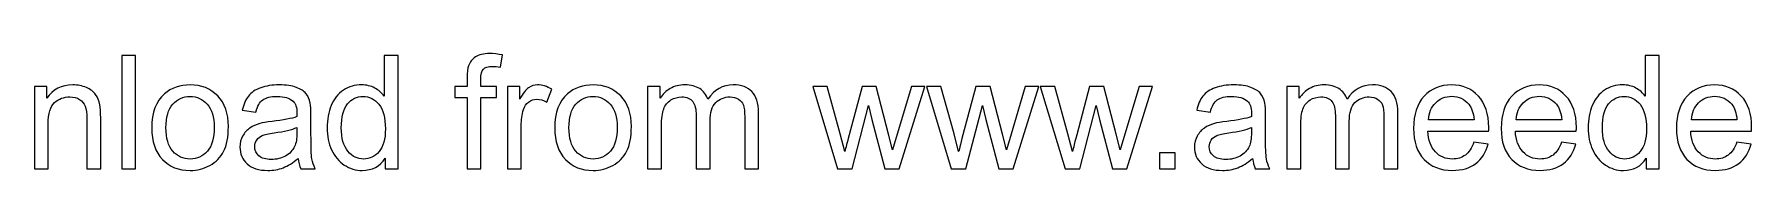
# Model space of a CAD drawing. Header units: millimetres. Extents: x -105 to 357, y -234 to 149.
# Drawn here: x 173.3 to 265.5, y -234.4 to -228.2 of the extents above; entities that cross this region are included whole.
import ezdxf

# ---------------------------------------------------------------- set-up
doc = ezdxf.new("R2010")
doc.units = ezdxf.units.MM
doc.header["$MEASUREMENT"] = 0
doc.layers.add('layer 1', color=7, linetype='Continuous')

msp = doc.modelspace()

# ---------------------------------------------------------------- linework, layer by layer
at = {"layer": 'layer 1', "color": 250}
for points, knots in [([(177.9438, -234.3367), (177.9438, -234.3367), (177.9438, -228.2745), (177.9438, -228.2745), (177.9438, -228.2745), (177.9438, -228.2745), (178.6888, -228.2745), (178.6888, -228.2745), (178.6888, -228.2745), (178.6888, -228.2745), (178.6888, -234.3367), (178.6888, -234.3367), (178.6888, -234.3367), (178.6888, -234.3367), (177.9438, -234.3367), (177.9438, -234.3367)], [0, 0, 0, 0, 0.2, 0.2, 0.2, 0.2, 0.4, 0.4, 0.4, 0.4, 0.6, 0.6, 0.6, 0.6, 1, 1, 1, 1]), ([(192.0958, -234.3367), (192.0958, -234.3367), (192.0958, -233.7793), (192.0958, -233.7793), (192.0958, -233.7793), (191.8179, -234.2125), (191.4086, -234.4298), (190.8682, -234.4298), (190.8682, -234.4298), (190.5182, -234.4298), (190.1965, -234.3339), (189.9044, -234.1406), (189.9044, -234.1406), (189.6109, -233.9486), (189.3837, -233.6791), (189.2214, -233.3348), (189.2214, -233.3348), (189.0605, -232.9891), (188.9801, -232.5926), (188.9801, -232.1438), (188.9801, -232.1438), (188.9801, -231.7064), (189.0535, -231.3099), (189.1988, -230.9528), (189.1988, -230.9528), (189.3456, -230.5972), (189.5643, -230.3235), (189.8564, -230.1344), (189.8564, -230.1344), (190.1471, -229.9439), (190.4745, -229.8493), (190.8343, -229.8493), (190.8343, -229.8493), (191.0996, -229.8493), (191.3353, -229.9058), (191.5413, -230.0173), (191.5413, -230.0173), (191.7473, -230.1288), (191.9152, -230.2755), (192.045, -230.4547), (192.045, -230.4547), (192.045, -230.4547), (192.045, -228.2745), (192.045, -228.2745), (192.045, -228.2745), (192.045, -228.2745), (192.7901, -228.2745), (192.7901, -228.2745), (192.7901, -228.2745), (192.7901, -228.2745), (192.7901, -234.3367), (192.7901, -234.3367), (192.7901, -234.3367), (192.7901, -234.3367), (192.0958, -234.3367), (192.0958, -234.3367)], [0, 0, 0, 0, 0.0666667, 0.0666667, 0.0666667, 0.0666667, 0.1333333, 0.1333333, 0.1333333, 0.1333333, 0.2, 0.2, 0.2, 0.2, 0.2666667, 0.2666667, 0.2666667, 0.2666667, 0.3333333, 0.3333333, 0.3333333, 0.3333333, 0.4, 0.4, 0.4, 0.4, 0.4666667, 0.4666667, 0.4666667, 0.4666667, 0.5333333, 0.5333333, 0.5333333, 0.5333333, 0.6, 0.6, 0.6, 0.6, 0.6666667, 0.6666667, 0.6666667, 0.6666667, 0.7333333, 0.7333333, 0.7333333, 0.7333333, 0.8, 0.8, 0.8, 0.8, 0.8666667, 0.8666667, 0.8666667, 0.8666667, 1, 1, 1, 1]), ([(196.4985, -234.3367), (196.4985, -234.3367), (196.4985, -230.5182), (196.4985, -230.5182), (196.4985, -230.5182), (196.4985, -230.5182), (195.8381, -230.5182), (195.8381, -230.5182), (195.8381, -230.5182), (195.8381, -230.5182), (195.8381, -229.9425), (195.8381, -229.9425), (195.8381, -229.9425), (195.8381, -229.9425), (196.4985, -229.9425), (196.4985, -229.9425), (196.4985, -229.9425), (196.4985, -229.9425), (196.4985, -229.4768), (196.4985, -229.4768), (196.4985, -229.4768), (196.4985, -229.1819), (196.5239, -228.9632), (196.5761, -228.8206), (196.5761, -228.8206), (196.6481, -228.6287), (196.7723, -228.4721), (196.9529, -228.3522), (196.9529, -228.3522), (197.1321, -228.2322), (197.3847, -228.1729), (197.7092, -228.1729), (197.7092, -228.1729), (197.9195, -228.1729), (198.1509, -228.1983), (198.4049, -228.2477), (198.4049, -228.2477), (198.4049, -228.2477), (198.2934, -228.8997), (198.2934, -228.8997), (198.2934, -228.8997), (198.1382, -228.8729), (197.9929, -228.8587), (197.8546, -228.8587), (197.8546, -228.8587), (197.6288, -228.8587), (197.4694, -228.9067), (197.3748, -229.0027), (197.3748, -229.0027), (197.2817, -229.0986), (197.2351, -229.2778), (197.2351, -229.5403), (197.2351, -229.5403), (197.2351, -229.5403), (197.2351, -229.9425), (197.2351, -229.9425), (197.2351, -229.9425), (197.2351, -229.9425), (198.0902, -229.9425), (198.0902, -229.9425), (198.0902, -229.9425), (198.0902, -229.9425), (198.0902, -230.5182), (198.0902, -230.5182), (198.0902, -230.5182), (198.0902, -230.5182), (197.2436, -230.5182), (197.2436, -230.5182), (197.2436, -230.5182), (197.2436, -230.5182), (197.2436, -234.3367), (197.2436, -234.3367), (197.2436, -234.3367), (197.2436, -234.3367), (196.4985, -234.3367), (196.4985, -234.3367)], [0, 0, 0, 0, 0.05, 0.05, 0.05, 0.05, 0.1, 0.1, 0.1, 0.1, 0.15, 0.15, 0.15, 0.15, 0.2, 0.2, 0.2, 0.2, 0.25, 0.25, 0.25, 0.25, 0.3, 0.3, 0.3, 0.3, 0.35, 0.35, 0.35, 0.35, 0.4, 0.4, 0.4, 0.4, 0.45, 0.45, 0.45, 0.45, 0.5, 0.5, 0.5, 0.5, 0.55, 0.55, 0.55, 0.55, 0.6, 0.6, 0.6, 0.6, 0.65, 0.65, 0.65, 0.65, 0.7, 0.7, 0.7, 0.7, 0.75, 0.75, 0.75, 0.75, 0.8, 0.8, 0.8, 0.8, 0.85, 0.85, 0.85, 0.85, 0.9, 0.9, 0.9, 0.9, 1, 1, 1, 1]), ([(259.8506, -234.3367), (259.8506, -234.3367), (259.8506, -233.7793), (259.8506, -233.7793), (259.8506, -233.7793), (259.5727, -234.2125), (259.1634, -234.4298), (258.623, -234.4298), (258.623, -234.4298), (258.273, -234.4298), (257.9513, -234.3339), (257.6592, -234.1406), (257.6592, -234.1406), (257.3657, -233.9486), (257.1385, -233.6791), (256.9762, -233.3348), (256.9762, -233.3348), (256.8153, -232.9891), (256.7349, -232.5926), (256.7349, -232.1438), (256.7349, -232.1438), (256.7349, -231.7064), (256.8083, -231.3099), (256.9536, -230.9528), (256.9536, -230.9528), (257.1004, -230.5972), (257.3191, -230.3235), (257.6112, -230.1344), (257.6112, -230.1344), (257.9019, -229.9439), (258.2293, -229.8493), (258.5891, -229.8493), (258.5891, -229.8493), (258.8544, -229.8493), (259.0901, -229.9058), (259.2961, -230.0173), (259.2961, -230.0173), (259.5021, -230.1288), (259.67, -230.2755), (259.7998, -230.4547), (259.7998, -230.4547), (259.7998, -230.4547), (259.7998, -228.2745), (259.7998, -228.2745), (259.7998, -228.2745), (259.7998, -228.2745), (260.5449, -228.2745), (260.5449, -228.2745), (260.5449, -228.2745), (260.5449, -228.2745), (260.5449, -234.3367), (260.5449, -234.3367), (260.5449, -234.3367), (260.5449, -234.3367), (259.8506, -234.3367), (259.8506, -234.3367)], [0, 0, 0, 0, 0.0666667, 0.0666667, 0.0666667, 0.0666667, 0.1333333, 0.1333333, 0.1333333, 0.1333333, 0.2, 0.2, 0.2, 0.2, 0.2666667, 0.2666667, 0.2666667, 0.2666667, 0.3333333, 0.3333333, 0.3333333, 0.3333333, 0.4, 0.4, 0.4, 0.4, 0.4666667, 0.4666667, 0.4666667, 0.4666667, 0.5333333, 0.5333333, 0.5333333, 0.5333333, 0.6, 0.6, 0.6, 0.6, 0.6666667, 0.6666667, 0.6666667, 0.6666667, 0.7333333, 0.7333333, 0.7333333, 0.7333333, 0.8, 0.8, 0.8, 0.8, 0.8666667, 0.8666667, 0.8666667, 0.8666667, 1, 1, 1, 1]), ([(173.2518, -234.3367), (173.2518, -234.3367), (173.2518, -229.9425), (173.2518, -229.9425), (173.2518, -229.9425), (173.2518, -229.9425), (173.9207, -229.9425), (173.9207, -229.9425), (173.9207, -229.9425), (173.9207, -229.9425), (173.9207, -230.5662), (173.9207, -230.5662), (173.9207, -230.5662), (174.2424, -230.0878), (174.7081, -229.8493), (175.3163, -229.8493), (175.3163, -229.8493), (175.5816, -229.8493), (175.8243, -229.8973), (176.0458, -229.9919), (176.0458, -229.9919), (176.2674, -230.0864), (176.4339, -230.212), (176.5439, -230.3658), (176.5439, -230.3658), (176.654, -230.5196), (176.7316, -230.7031), (176.7754, -230.9147), (176.7754, -230.9147), (176.8022, -231.053), (176.8163, -231.2943), (176.8163, -231.6386), (176.8163, -231.6386), (176.8163, -231.6386), (176.8163, -234.3367), (176.8163, -234.3367), (176.8163, -234.3367), (176.8163, -234.3367), (176.0712, -234.3367), (176.0712, -234.3367), (176.0712, -234.3367), (176.0712, -234.3367), (176.0712, -231.6669), (176.0712, -231.6669), (176.0712, -231.6669), (176.0712, -231.3635), (176.043, -231.1363), (175.9851, -230.9867), (175.9851, -230.9867), (175.9273, -230.8371), (175.8243, -230.7172), (175.6775, -230.6269), (175.6775, -230.6269), (175.5308, -230.538), (175.3572, -230.4928), (175.1596, -230.4928), (175.1596, -230.4928), (174.8435, -230.4928), (174.5712, -230.593), (174.3412, -230.7948), (174.3412, -230.7948), (174.1112, -230.9952), (173.9969, -231.3776), (173.9969, -231.9392), (173.9969, -231.9392), (173.9969, -231.9392), (173.9969, -234.3367), (173.9969, -234.3367), (173.9969, -234.3367), (173.9969, -234.3367), (173.2518, -234.3367), (173.2518, -234.3367)], [0, 0, 0, 0, 0.0526316, 0.0526316, 0.0526316, 0.0526316, 0.1052632, 0.1052632, 0.1052632, 0.1052632, 0.1578947, 0.1578947, 0.1578947, 0.1578947, 0.2105263, 0.2105263, 0.2105263, 0.2105263, 0.2631579, 0.2631579, 0.2631579, 0.2631579, 0.3157895, 0.3157895, 0.3157895, 0.3157895, 0.3684211, 0.3684211, 0.3684211, 0.3684211, 0.4210526, 0.4210526, 0.4210526, 0.4210526, 0.4736842, 0.4736842, 0.4736842, 0.4736842, 0.5263158, 0.5263158, 0.5263158, 0.5263158, 0.5789474, 0.5789474, 0.5789474, 0.5789474, 0.6315789, 0.6315789, 0.6315789, 0.6315789, 0.6842105, 0.6842105, 0.6842105, 0.6842105, 0.7368421, 0.7368421, 0.7368421, 0.7368421, 0.7894737, 0.7894737, 0.7894737, 0.7894737, 0.8421053, 0.8421053, 0.8421053, 0.8421053, 0.8947368, 0.8947368, 0.8947368, 0.8947368, 1, 1, 1, 1]), ([(179.5623, -232.1396), (179.5623, -231.3282), (179.7881, -230.7271), (180.241, -230.3362), (180.241, -230.3362), (180.6178, -230.0116), (181.0793, -229.8493), (181.6225, -229.8493), (181.6225, -229.8493), (182.2251, -229.8493), (182.719, -230.0469), (183.1028, -230.442), (183.1028, -230.442), (183.4852, -230.8357), (183.6771, -231.3818), (183.6771, -232.0775), (183.6771, -232.0775), (183.6771, -232.6419), (183.5925, -233.085), (183.4231, -233.4082), (183.4231, -233.4082), (183.2538, -233.7313), (183.0068, -233.9825), (182.6823, -234.1617), (182.6823, -234.1617), (182.3591, -234.3409), (182.0049, -234.4298), (181.6225, -234.4298), (181.6225, -234.4298), (181.0073, -234.4298), (180.5106, -234.2337), (180.131, -233.84), (180.131, -233.84), (179.7514, -233.4463), (179.5623, -232.879), (179.5623, -232.1396)], [0, 0, 0, 0, 0.1, 0.1, 0.1, 0.1, 0.2, 0.2, 0.2, 0.2, 0.3, 0.3, 0.3, 0.3, 0.4, 0.4, 0.4, 0.4, 0.5, 0.5, 0.5, 0.5, 0.6, 0.6, 0.6, 0.6, 0.7, 0.7, 0.7, 0.7, 0.8, 0.8, 0.8, 0.8, 1, 1, 1, 1]), ([(180.3243, -232.141), (180.3243, -232.7026), (180.4471, -233.1231), (180.6926, -233.4011), (180.6926, -233.4011), (180.9396, -233.6805), (181.2486, -233.8202), (181.6225, -233.8202), (181.6225, -233.8202), (181.9922, -233.8202), (182.2999, -233.6805), (182.5468, -233.3997), (182.5468, -233.3997), (182.7923, -233.1189), (182.9151, -232.6913), (182.9151, -232.117), (182.9151, -232.117), (182.9151, -231.5751), (182.7909, -231.1645), (182.544, -230.8865), (182.544, -230.8865), (182.297, -230.6071), (181.9894, -230.4674), (181.6225, -230.4674), (181.6225, -230.4674), (181.2486, -230.4674), (180.9396, -230.6057), (180.6926, -230.8837), (180.6926, -230.8837), (180.4471, -231.1617), (180.3243, -231.5808), (180.3243, -232.141)], [0, 0, 0, 0, 0.1111111, 0.1111111, 0.1111111, 0.1111111, 0.2222222, 0.2222222, 0.2222222, 0.2222222, 0.3333333, 0.3333333, 0.3333333, 0.3333333, 0.4444444, 0.4444444, 0.4444444, 0.4444444, 0.5555556, 0.5555556, 0.5555556, 0.5555556, 0.6666667, 0.6666667, 0.6666667, 0.6666667, 0.7777778, 0.7777778, 0.7777778, 0.7777778, 1, 1, 1, 1]), ([(187.4208, -233.7864), (187.1442, -234.022), (186.8775, -234.1871), (186.6221, -234.2845), (186.6221, -234.2845), (186.3667, -234.3819), (186.093, -234.4298), (185.7994, -234.4298), (185.7994, -234.4298), (185.3168, -234.4298), (184.9457, -234.3127), (184.6861, -234.0771), (184.6861, -234.0771), (184.4264, -233.8428), (184.2966, -233.5422), (184.2966, -233.1768), (184.2966, -233.1768), (184.2966, -232.9623), (184.346, -232.7661), (184.4434, -232.5883), (184.4434, -232.5883), (184.5421, -232.4105), (184.6705, -232.2694), (184.8286, -232.1622), (184.8286, -232.1622), (184.988, -232.0549), (185.1658, -231.9731), (185.3648, -231.918), (185.3648, -231.918), (185.5116, -231.8799), (185.7331, -231.8433), (186.028, -231.8066), (186.028, -231.8066), (186.6292, -231.736), (187.0737, -231.6499), (187.3573, -231.5512), (187.3573, -231.5512), (187.3601, -231.4496), (187.3615, -231.3846), (187.3615, -231.3578), (187.3615, -231.3578), (187.3615, -231.0559), (187.291, -230.8428), (187.1499, -230.7186), (187.1499, -230.7186), (186.9594, -230.5507), (186.6757, -230.4674), (186.3004, -230.4674), (186.3004, -230.4674), (185.949, -230.4674), (185.6894, -230.5295), (185.5229, -230.6523), (185.5229, -230.6523), (185.3549, -230.775), (185.2322, -230.9924), (185.1517, -231.3056), (185.1517, -231.3056), (185.1517, -231.3056), (184.4236, -231.204), (184.4236, -231.204), (184.4236, -231.204), (184.4899, -230.8922), (184.5986, -230.6396), (184.751, -230.4477), (184.751, -230.4477), (184.9034, -230.2558), (185.1235, -230.109), (185.4114, -230.0046), (185.4114, -230.0046), (185.6978, -229.9016), (186.0323, -229.8493), (186.4105, -229.8493), (186.4105, -229.8493), (186.7858, -229.8493), (187.092, -229.8931), (187.3277, -229.982), (187.3277, -229.982), (187.5619, -230.0709), (187.7355, -230.181), (187.8456, -230.315), (187.8456, -230.315), (187.9556, -230.4491), (188.0332, -230.6184), (188.0784, -230.823), (188.0784, -230.823), (188.1024, -230.95), (188.1151, -231.1786), (188.1151, -231.5074), (188.1151, -231.5074), (188.1151, -231.5074), (188.1151, -232.4952), (188.1151, -232.4952), (188.1151, -232.4952), (188.1151, -233.1852), (188.1306, -233.6213), (188.1616, -233.8061), (188.1616, -233.8061), (188.1913, -233.991), (188.2534, -234.1674), (188.3437, -234.3367), (188.3437, -234.3367), (188.3437, -234.3367), (187.5647, -234.3367), (187.5647, -234.3367), (187.5647, -234.3367), (187.49, -234.1801), (187.442, -233.9966), (187.4208, -233.7864)], [0, 0, 0, 0, 0.0357143, 0.0357143, 0.0357143, 0.0357143, 0.0714286, 0.0714286, 0.0714286, 0.0714286, 0.1071429, 0.1071429, 0.1071429, 0.1071429, 0.1428571, 0.1428571, 0.1428571, 0.1428571, 0.1785714, 0.1785714, 0.1785714, 0.1785714, 0.2142857, 0.2142857, 0.2142857, 0.2142857, 0.25, 0.25, 0.25, 0.25, 0.2857143, 0.2857143, 0.2857143, 0.2857143, 0.3214286, 0.3214286, 0.3214286, 0.3214286, 0.3571429, 0.3571429, 0.3571429, 0.3571429, 0.3928571, 0.3928571, 0.3928571, 0.3928571, 0.4285714, 0.4285714, 0.4285714, 0.4285714, 0.4642857, 0.4642857, 0.4642857, 0.4642857, 0.5, 0.5, 0.5, 0.5, 0.5357143, 0.5357143, 0.5357143, 0.5357143, 0.5714286, 0.5714286, 0.5714286, 0.5714286, 0.6071429, 0.6071429, 0.6071429, 0.6071429, 0.6428571, 0.6428571, 0.6428571, 0.6428571, 0.6785714, 0.6785714, 0.6785714, 0.6785714, 0.7142857, 0.7142857, 0.7142857, 0.7142857, 0.75, 0.75, 0.75, 0.75, 0.7857143, 0.7857143, 0.7857143, 0.7857143, 0.8214286, 0.8214286, 0.8214286, 0.8214286, 0.8571429, 0.8571429, 0.8571429, 0.8571429, 0.8928571, 0.8928571, 0.8928571, 0.8928571, 0.9285714, 0.9285714, 0.9285714, 0.9285714, 1, 1, 1, 1]), ([(189.7421, -232.1452), (189.7421, -232.7069), (189.8606, -233.126), (190.0991, -233.404), (190.0991, -233.404), (190.3362, -233.6819), (190.617, -233.8202), (190.9401, -233.8202), (190.9401, -233.8202), (191.2661, -233.8202), (191.5427, -233.6876), (191.7713, -233.4223), (191.7713, -233.4223), (191.9985, -233.157), (192.1128, -232.752), (192.1128, -232.2073), (192.1128, -232.2073), (192.1128, -231.609), (191.9971, -231.1687), (191.7642, -230.8879), (191.7642, -230.8879), (191.5328, -230.6071), (191.2464, -230.4674), (190.9063, -230.4674), (190.9063, -230.4674), (190.5747, -230.4674), (190.2981, -230.6015), (190.0751, -230.871), (190.0751, -230.871), (189.8536, -231.1405), (189.7421, -231.5653), (189.7421, -232.1452)], [0, 0, 0, 0, 0.1111111, 0.1111111, 0.1111111, 0.1111111, 0.2222222, 0.2222222, 0.2222222, 0.2222222, 0.3333333, 0.3333333, 0.3333333, 0.3333333, 0.4444444, 0.4444444, 0.4444444, 0.4444444, 0.5555556, 0.5555556, 0.5555556, 0.5555556, 0.6666667, 0.6666667, 0.6666667, 0.6666667, 0.7777778, 0.7777778, 0.7777778, 0.7777778, 1, 1, 1, 1]), ([(198.6645, -234.3367), (198.6645, -234.3367), (198.6645, -229.9425), (198.6645, -229.9425), (198.6645, -229.9425), (198.6645, -229.9425), (199.3334, -229.9425), (199.3334, -229.9425), (199.3334, -229.9425), (199.3334, -229.9425), (199.3334, -230.6156), (199.3334, -230.6156), (199.3334, -230.6156), (199.5041, -230.3037), (199.6622, -230.0977), (199.8075, -229.9989), (199.8075, -229.9989), (199.9529, -229.8987), (200.1123, -229.8493), (200.2859, -229.8493), (200.2859, -229.8493), (200.5371, -229.8493), (200.7925, -229.9284), (201.0521, -230.085), (201.0521, -230.085), (201.0521, -230.085), (200.7869, -230.7722), (200.7869, -230.7722), (200.7869, -230.7722), (200.6062, -230.6706), (200.4256, -230.6198), (200.245, -230.6198), (200.245, -230.6198), (200.0827, -230.6198), (199.9374, -230.6692), (199.809, -230.7666), (199.809, -230.7666), (199.6805, -230.8639), (199.5888, -230.9994), (199.5338, -231.173), (199.5338, -231.173), (199.4505, -231.4369), (199.4096, -231.7261), (199.4096, -232.0408), (199.4096, -232.0408), (199.4096, -232.0408), (199.4096, -234.3367), (199.4096, -234.3367), (199.4096, -234.3367), (199.4096, -234.3367), (198.6645, -234.3367), (198.6645, -234.3367)], [0, 0, 0, 0, 0.0714286, 0.0714286, 0.0714286, 0.0714286, 0.1428571, 0.1428571, 0.1428571, 0.1428571, 0.2142857, 0.2142857, 0.2142857, 0.2142857, 0.2857143, 0.2857143, 0.2857143, 0.2857143, 0.3571429, 0.3571429, 0.3571429, 0.3571429, 0.4285714, 0.4285714, 0.4285714, 0.4285714, 0.5, 0.5, 0.5, 0.5, 0.5714286, 0.5714286, 0.5714286, 0.5714286, 0.6428571, 0.6428571, 0.6428571, 0.6428571, 0.7142857, 0.7142857, 0.7142857, 0.7142857, 0.7857143, 0.7857143, 0.7857143, 0.7857143, 0.8571429, 0.8571429, 0.8571429, 0.8571429, 1, 1, 1, 1]), ([(201.213, -232.1396), (201.213, -231.3282), (201.4388, -230.7271), (201.8917, -230.3362), (201.8917, -230.3362), (202.2685, -230.0116), (202.73, -229.8493), (203.2732, -229.8493), (203.2732, -229.8493), (203.8758, -229.8493), (204.3697, -230.0469), (204.7535, -230.442), (204.7535, -230.442), (205.1359, -230.8357), (205.3278, -231.3818), (205.3278, -232.0775), (205.3278, -232.0775), (205.3278, -232.6419), (205.2432, -233.085), (205.0738, -233.4082), (205.0738, -233.4082), (204.9045, -233.7313), (204.6575, -233.9825), (204.333, -234.1617), (204.333, -234.1617), (204.0098, -234.3409), (203.6556, -234.4298), (203.2732, -234.4298), (203.2732, -234.4298), (202.658, -234.4298), (202.1613, -234.2337), (201.7817, -233.84), (201.7817, -233.84), (201.4021, -233.4463), (201.213, -232.879), (201.213, -232.1396)], [0, 0, 0, 0, 0.1, 0.1, 0.1, 0.1, 0.2, 0.2, 0.2, 0.2, 0.3, 0.3, 0.3, 0.3, 0.4, 0.4, 0.4, 0.4, 0.5, 0.5, 0.5, 0.5, 0.6, 0.6, 0.6, 0.6, 0.7, 0.7, 0.7, 0.7, 0.8, 0.8, 0.8, 0.8, 1, 1, 1, 1]), ([(201.975, -232.141), (201.975, -232.7026), (202.0978, -233.1231), (202.3433, -233.4011), (202.3433, -233.4011), (202.5903, -233.6805), (202.8993, -233.8202), (203.2732, -233.8202), (203.2732, -233.8202), (203.6429, -233.8202), (203.9506, -233.6805), (204.1975, -233.3997), (204.1975, -233.3997), (204.443, -233.1189), (204.5658, -232.6913), (204.5658, -232.117), (204.5658, -232.117), (204.5658, -231.5751), (204.4416, -231.1645), (204.1947, -230.8865), (204.1947, -230.8865), (203.9477, -230.6071), (203.6401, -230.4674), (203.2732, -230.4674), (203.2732, -230.4674), (202.8993, -230.4674), (202.5903, -230.6057), (202.3433, -230.8837), (202.3433, -230.8837), (202.0978, -231.1617), (201.975, -231.5808), (201.975, -232.141)], [0, 0, 0, 0, 0.1111111, 0.1111111, 0.1111111, 0.1111111, 0.2222222, 0.2222222, 0.2222222, 0.2222222, 0.3333333, 0.3333333, 0.3333333, 0.3333333, 0.4444444, 0.4444444, 0.4444444, 0.4444444, 0.5555556, 0.5555556, 0.5555556, 0.5555556, 0.6666667, 0.6666667, 0.6666667, 0.6666667, 0.7777778, 0.7777778, 0.7777778, 0.7777778, 1, 1, 1, 1]), ([(206.2013, -234.3367), (206.2013, -234.3367), (206.2013, -229.9425), (206.2013, -229.9425), (206.2013, -229.9425), (206.2013, -229.9425), (206.8702, -229.9425), (206.8702, -229.9425), (206.8702, -229.9425), (206.8702, -229.9425), (206.8702, -230.5634), (206.8702, -230.5634), (206.8702, -230.5634), (207.007, -230.3489), (207.1905, -230.1753), (207.4191, -230.0455), (207.4191, -230.0455), (207.6477, -229.9143), (207.9073, -229.8493), (208.1994, -229.8493), (208.1994, -229.8493), (208.524, -229.8493), (208.7907, -229.9171), (208.9981, -230.0511), (208.9981, -230.0511), (209.2056, -230.1866), (209.3523, -230.3743), (209.437, -230.617), (209.437, -230.617), (209.7869, -230.1048), (210.2399, -229.8493), (210.7987, -229.8493), (210.7987, -229.8493), (211.2362, -229.8493), (211.5734, -229.9693), (211.8077, -230.2106), (211.8077, -230.2106), (212.0433, -230.4519), (212.1619, -230.823), (212.1619, -231.324), (212.1619, -231.324), (212.1619, -231.324), (212.1619, -234.3367), (212.1619, -234.3367), (212.1619, -234.3367), (212.1619, -234.3367), (211.4168, -234.3367), (211.4168, -234.3367), (211.4168, -234.3367), (211.4168, -234.3367), (211.4168, -231.5709), (211.4168, -231.5709), (211.4168, -231.5709), (211.4168, -231.2746), (211.3914, -231.0601), (211.3434, -230.9289), (211.3434, -230.9289), (211.2954, -230.7976), (211.2079, -230.6932), (211.0795, -230.6128), (211.0795, -230.6128), (210.9525, -230.5323), (210.803, -230.4928), (210.6322, -230.4928), (210.6322, -230.4928), (210.3218, -230.4928), (210.0649, -230.5958), (209.8603, -230.8004), (209.8603, -230.8004), (209.6557, -231.0065), (209.5541, -231.3353), (209.5541, -231.7868), (209.5541, -231.7868), (209.5541, -231.7868), (209.5541, -234.3367), (209.5541, -234.3367), (209.5541, -234.3367), (209.5541, -234.3367), (208.809, -234.3367), (208.809, -234.3367), (208.809, -234.3367), (208.809, -234.3367), (208.809, -231.4848), (208.809, -231.4848), (208.809, -231.4848), (208.809, -231.1546), (208.7484, -230.9063), (208.627, -230.7412), (208.627, -230.7412), (208.5057, -230.5761), (208.3067, -230.4928), (208.0315, -230.4928), (208.0315, -230.4928), (207.8227, -230.4928), (207.6294, -230.5479), (207.4516, -230.6579), (207.4516, -230.6579), (207.2738, -230.768), (207.1453, -230.9289), (207.0649, -231.1419), (207.0649, -231.1419), (206.9859, -231.3536), (206.9464, -231.6598), (206.9464, -232.0592), (206.9464, -232.0592), (206.9464, -232.0592), (206.9464, -234.3367), (206.9464, -234.3367), (206.9464, -234.3367), (206.9464, -234.3367), (206.2013, -234.3367), (206.2013, -234.3367)], [0, 0, 0, 0, 0.0344828, 0.0344828, 0.0344828, 0.0344828, 0.0689655, 0.0689655, 0.0689655, 0.0689655, 0.1034483, 0.1034483, 0.1034483, 0.1034483, 0.137931, 0.137931, 0.137931, 0.137931, 0.1724138, 0.1724138, 0.1724138, 0.1724138, 0.2068966, 0.2068966, 0.2068966, 0.2068966, 0.2413793, 0.2413793, 0.2413793, 0.2413793, 0.2758621, 0.2758621, 0.2758621, 0.2758621, 0.3103448, 0.3103448, 0.3103448, 0.3103448, 0.3448276, 0.3448276, 0.3448276, 0.3448276, 0.3793103, 0.3793103, 0.3793103, 0.3793103, 0.4137931, 0.4137931, 0.4137931, 0.4137931, 0.4482759, 0.4482759, 0.4482759, 0.4482759, 0.4827586, 0.4827586, 0.4827586, 0.4827586, 0.5172414, 0.5172414, 0.5172414, 0.5172414, 0.5517241, 0.5517241, 0.5517241, 0.5517241, 0.5862069, 0.5862069, 0.5862069, 0.5862069, 0.6206897, 0.6206897, 0.6206897, 0.6206897, 0.6551724, 0.6551724, 0.6551724, 0.6551724, 0.6896552, 0.6896552, 0.6896552, 0.6896552, 0.7241379, 0.7241379, 0.7241379, 0.7241379, 0.7586207, 0.7586207, 0.7586207, 0.7586207, 0.7931034, 0.7931034, 0.7931034, 0.7931034, 0.8275862, 0.8275862, 0.8275862, 0.8275862, 0.862069, 0.862069, 0.862069, 0.862069, 0.8965517, 0.8965517, 0.8965517, 0.8965517, 0.9310345, 0.9310345, 0.9310345, 0.9310345, 1, 1, 1, 1]), ([(216.3966, -234.3367), (216.3966, -234.3367), (215.0688, -229.9425), (215.0688, -229.9425), (215.0688, -229.9425), (215.0688, -229.9425), (215.8477, -229.9425), (215.8477, -229.9425), (215.8477, -229.9425), (215.8477, -229.9425), (216.549, -232.4783), (216.549, -232.4783), (216.549, -232.4783), (216.549, -232.4783), (216.7974, -233.4223), (216.7974, -233.4223), (216.7974, -233.4223), (216.8073, -233.3757), (216.8835, -233.0738), (217.0246, -232.5164), (217.0246, -232.5164), (217.0246, -232.5164), (217.7203, -229.9425), (217.7203, -229.9425), (217.7203, -229.9425), (217.7203, -229.9425), (218.4837, -229.9425), (218.4837, -229.9425), (218.4837, -229.9425), (218.4837, -229.9425), (219.1455, -232.4938), (219.1455, -232.4938), (219.1455, -232.4938), (219.1455, -232.4938), (219.3614, -233.3306), (219.3614, -233.3306), (219.3614, -233.3306), (219.3614, -233.3306), (219.614, -232.4825), (219.614, -232.4825), (219.614, -232.4825), (219.614, -232.4825), (220.3732, -229.9425), (220.3732, -229.9425), (220.3732, -229.9425), (220.3732, -229.9425), (221.0971, -229.9425), (221.0971, -229.9425), (221.0971, -229.9425), (221.0971, -229.9425), (219.7184, -234.3367), (219.7184, -234.3367), (219.7184, -234.3367), (219.7184, -234.3367), (218.9479, -234.3367), (218.9479, -234.3367), (218.9479, -234.3367), (218.9479, -234.3367), (218.2508, -231.7078), (218.2508, -231.7078), (218.2508, -231.7078), (218.2508, -231.7078), (218.0744, -230.9557), (218.0744, -230.9557), (218.0744, -230.9557), (218.0744, -230.9557), (217.1854, -234.3367), (217.1854, -234.3367), (217.1854, -234.3367), (217.1854, -234.3367), (216.3966, -234.3367), (216.3966, -234.3367)], [0, 0, 0, 0, 0.0526316, 0.0526316, 0.0526316, 0.0526316, 0.1052632, 0.1052632, 0.1052632, 0.1052632, 0.1578947, 0.1578947, 0.1578947, 0.1578947, 0.2105263, 0.2105263, 0.2105263, 0.2105263, 0.2631579, 0.2631579, 0.2631579, 0.2631579, 0.3157895, 0.3157895, 0.3157895, 0.3157895, 0.3684211, 0.3684211, 0.3684211, 0.3684211, 0.4210526, 0.4210526, 0.4210526, 0.4210526, 0.4736842, 0.4736842, 0.4736842, 0.4736842, 0.5263158, 0.5263158, 0.5263158, 0.5263158, 0.5789474, 0.5789474, 0.5789474, 0.5789474, 0.6315789, 0.6315789, 0.6315789, 0.6315789, 0.6842105, 0.6842105, 0.6842105, 0.6842105, 0.7368421, 0.7368421, 0.7368421, 0.7368421, 0.7894737, 0.7894737, 0.7894737, 0.7894737, 0.8421053, 0.8421053, 0.8421053, 0.8421053, 0.8947368, 0.8947368, 0.8947368, 0.8947368, 1, 1, 1, 1]), ([(222.511, -234.3367), (222.511, -234.3367), (221.1832, -229.9425), (221.1832, -229.9425), (221.1832, -229.9425), (221.1832, -229.9425), (221.9621, -229.9425), (221.9621, -229.9425), (221.9621, -229.9425), (221.9621, -229.9425), (222.6634, -232.4783), (222.6634, -232.4783), (222.6634, -232.4783), (222.6634, -232.4783), (222.9118, -233.4223), (222.9118, -233.4223), (222.9118, -233.4223), (222.9217, -233.3757), (222.9979, -233.0738), (223.139, -232.5164), (223.139, -232.5164), (223.139, -232.5164), (223.8347, -229.9425), (223.8347, -229.9425), (223.8347, -229.9425), (223.8347, -229.9425), (224.5981, -229.9425), (224.5981, -229.9425), (224.5981, -229.9425), (224.5981, -229.9425), (225.2599, -232.4938), (225.2599, -232.4938), (225.2599, -232.4938), (225.2599, -232.4938), (225.4758, -233.3306), (225.4758, -233.3306), (225.4758, -233.3306), (225.4758, -233.3306), (225.7284, -232.4825), (225.7284, -232.4825), (225.7284, -232.4825), (225.7284, -232.4825), (226.4876, -229.9425), (226.4876, -229.9425), (226.4876, -229.9425), (226.4876, -229.9425), (227.2115, -229.9425), (227.2115, -229.9425), (227.2115, -229.9425), (227.2115, -229.9425), (225.8328, -234.3367), (225.8328, -234.3367), (225.8328, -234.3367), (225.8328, -234.3367), (225.0623, -234.3367), (225.0623, -234.3367), (225.0623, -234.3367), (225.0623, -234.3367), (224.3652, -231.7078), (224.3652, -231.7078), (224.3652, -231.7078), (224.3652, -231.7078), (224.1888, -230.9557), (224.1888, -230.9557), (224.1888, -230.9557), (224.1888, -230.9557), (223.2998, -234.3367), (223.2998, -234.3367), (223.2998, -234.3367), (223.2998, -234.3367), (222.511, -234.3367), (222.511, -234.3367)], [0, 0, 0, 0, 0.0526316, 0.0526316, 0.0526316, 0.0526316, 0.1052632, 0.1052632, 0.1052632, 0.1052632, 0.1578947, 0.1578947, 0.1578947, 0.1578947, 0.2105263, 0.2105263, 0.2105263, 0.2105263, 0.2631579, 0.2631579, 0.2631579, 0.2631579, 0.3157895, 0.3157895, 0.3157895, 0.3157895, 0.3684211, 0.3684211, 0.3684211, 0.3684211, 0.4210526, 0.4210526, 0.4210526, 0.4210526, 0.4736842, 0.4736842, 0.4736842, 0.4736842, 0.5263158, 0.5263158, 0.5263158, 0.5263158, 0.5789474, 0.5789474, 0.5789474, 0.5789474, 0.6315789, 0.6315789, 0.6315789, 0.6315789, 0.6842105, 0.6842105, 0.6842105, 0.6842105, 0.7368421, 0.7368421, 0.7368421, 0.7368421, 0.7894737, 0.7894737, 0.7894737, 0.7894737, 0.8421053, 0.8421053, 0.8421053, 0.8421053, 0.8947368, 0.8947368, 0.8947368, 0.8947368, 1, 1, 1, 1]), ([(228.6254, -234.3367), (228.6254, -234.3367), (227.2976, -229.9425), (227.2976, -229.9425), (227.2976, -229.9425), (227.2976, -229.9425), (228.0765, -229.9425), (228.0765, -229.9425), (228.0765, -229.9425), (228.0765, -229.9425), (228.7778, -232.4783), (228.7778, -232.4783), (228.7778, -232.4783), (228.7778, -232.4783), (229.0262, -233.4223), (229.0262, -233.4223), (229.0262, -233.4223), (229.0361, -233.3757), (229.1123, -233.0738), (229.2534, -232.5164), (229.2534, -232.5164), (229.2534, -232.5164), (229.9491, -229.9425), (229.9491, -229.9425), (229.9491, -229.9425), (229.9491, -229.9425), (230.7125, -229.9425), (230.7125, -229.9425), (230.7125, -229.9425), (230.7125, -229.9425), (231.3743, -232.4938), (231.3743, -232.4938), (231.3743, -232.4938), (231.3743, -232.4938), (231.5902, -233.3306), (231.5902, -233.3306), (231.5902, -233.3306), (231.5902, -233.3306), (231.8428, -232.4825), (231.8428, -232.4825), (231.8428, -232.4825), (231.8428, -232.4825), (232.602, -229.9425), (232.602, -229.9425), (232.602, -229.9425), (232.602, -229.9425), (233.3259, -229.9425), (233.3259, -229.9425), (233.3259, -229.9425), (233.3259, -229.9425), (231.9472, -234.3367), (231.9472, -234.3367), (231.9472, -234.3367), (231.9472, -234.3367), (231.1767, -234.3367), (231.1767, -234.3367), (231.1767, -234.3367), (231.1767, -234.3367), (230.4796, -231.7078), (230.4796, -231.7078), (230.4796, -231.7078), (230.4796, -231.7078), (230.3032, -230.9557), (230.3032, -230.9557), (230.3032, -230.9557), (230.3032, -230.9557), (229.4142, -234.3367), (229.4142, -234.3367), (229.4142, -234.3367), (229.4142, -234.3367), (228.6254, -234.3367), (228.6254, -234.3367)], [0, 0, 0, 0, 0.0526316, 0.0526316, 0.0526316, 0.0526316, 0.1052632, 0.1052632, 0.1052632, 0.1052632, 0.1578947, 0.1578947, 0.1578947, 0.1578947, 0.2105263, 0.2105263, 0.2105263, 0.2105263, 0.2631579, 0.2631579, 0.2631579, 0.2631579, 0.3157895, 0.3157895, 0.3157895, 0.3157895, 0.3684211, 0.3684211, 0.3684211, 0.3684211, 0.4210526, 0.4210526, 0.4210526, 0.4210526, 0.4736842, 0.4736842, 0.4736842, 0.4736842, 0.5263158, 0.5263158, 0.5263158, 0.5263158, 0.5789474, 0.5789474, 0.5789474, 0.5789474, 0.6315789, 0.6315789, 0.6315789, 0.6315789, 0.6842105, 0.6842105, 0.6842105, 0.6842105, 0.7368421, 0.7368421, 0.7368421, 0.7368421, 0.7894737, 0.7894737, 0.7894737, 0.7894737, 0.8421053, 0.8421053, 0.8421053, 0.8421053, 0.8947368, 0.8947368, 0.8947368, 0.8947368, 1, 1, 1, 1]), ([(238.705, -233.7864), (238.4284, -234.022), (238.1617, -234.1871), (237.9063, -234.2845), (237.9063, -234.2845), (237.6509, -234.3819), (237.3772, -234.4298), (237.0836, -234.4298), (237.0836, -234.4298), (236.601, -234.4298), (236.2299, -234.3127), (235.9703, -234.0771), (235.9703, -234.0771), (235.7106, -233.8428), (235.5808, -233.5422), (235.5808, -233.1768), (235.5808, -233.1768), (235.5808, -232.9623), (235.6302, -232.7661), (235.7276, -232.5883), (235.7276, -232.5883), (235.8263, -232.4105), (235.9547, -232.2694), (236.1128, -232.1622), (236.1128, -232.1622), (236.2722, -232.0549), (236.45, -231.9731), (236.649, -231.918), (236.649, -231.918), (236.7958, -231.8799), (237.0173, -231.8433), (237.3122, -231.8066), (237.3122, -231.8066), (237.9134, -231.736), (238.3579, -231.6499), (238.6415, -231.5512), (238.6415, -231.5512), (238.6443, -231.4496), (238.6457, -231.3846), (238.6457, -231.3578), (238.6457, -231.3578), (238.6457, -231.0559), (238.5752, -230.8428), (238.4341, -230.7186), (238.4341, -230.7186), (238.2436, -230.5507), (237.9599, -230.4674), (237.5846, -230.4674), (237.5846, -230.4674), (237.2332, -230.4674), (236.9736, -230.5295), (236.8071, -230.6523), (236.8071, -230.6523), (236.6391, -230.775), (236.5164, -230.9924), (236.4359, -231.3056), (236.4359, -231.3056), (236.4359, -231.3056), (235.7078, -231.204), (235.7078, -231.204), (235.7078, -231.204), (235.7741, -230.8922), (235.8828, -230.6396), (236.0352, -230.4477), (236.0352, -230.4477), (236.1876, -230.2558), (236.4077, -230.109), (236.6956, -230.0046), (236.6956, -230.0046), (236.982, -229.9016), (237.3165, -229.8493), (237.6947, -229.8493), (237.6947, -229.8493), (238.07, -229.8493), (238.3762, -229.8931), (238.6119, -229.982), (238.6119, -229.982), (238.8461, -230.0709), (239.0197, -230.181), (239.1298, -230.315), (239.1298, -230.315), (239.2398, -230.4491), (239.3174, -230.6184), (239.3626, -230.823), (239.3626, -230.823), (239.3866, -230.95), (239.3993, -231.1786), (239.3993, -231.5074), (239.3993, -231.5074), (239.3993, -231.5074), (239.3993, -232.4952), (239.3993, -232.4952), (239.3993, -232.4952), (239.3993, -233.1852), (239.4148, -233.6213), (239.4458, -233.8061), (239.4458, -233.8061), (239.4755, -233.991), (239.5376, -234.1674), (239.6279, -234.3367), (239.6279, -234.3367), (239.6279, -234.3367), (238.8489, -234.3367), (238.8489, -234.3367), (238.8489, -234.3367), (238.7742, -234.1801), (238.7262, -233.9966), (238.705, -233.7864)], [0, 0, 0, 0, 0.0357143, 0.0357143, 0.0357143, 0.0357143, 0.0714286, 0.0714286, 0.0714286, 0.0714286, 0.1071429, 0.1071429, 0.1071429, 0.1071429, 0.1428571, 0.1428571, 0.1428571, 0.1428571, 0.1785714, 0.1785714, 0.1785714, 0.1785714, 0.2142857, 0.2142857, 0.2142857, 0.2142857, 0.25, 0.25, 0.25, 0.25, 0.2857143, 0.2857143, 0.2857143, 0.2857143, 0.3214286, 0.3214286, 0.3214286, 0.3214286, 0.3571429, 0.3571429, 0.3571429, 0.3571429, 0.3928571, 0.3928571, 0.3928571, 0.3928571, 0.4285714, 0.4285714, 0.4285714, 0.4285714, 0.4642857, 0.4642857, 0.4642857, 0.4642857, 0.5, 0.5, 0.5, 0.5, 0.5357143, 0.5357143, 0.5357143, 0.5357143, 0.5714286, 0.5714286, 0.5714286, 0.5714286, 0.6071429, 0.6071429, 0.6071429, 0.6071429, 0.6428571, 0.6428571, 0.6428571, 0.6428571, 0.6785714, 0.6785714, 0.6785714, 0.6785714, 0.7142857, 0.7142857, 0.7142857, 0.7142857, 0.75, 0.75, 0.75, 0.75, 0.7857143, 0.7857143, 0.7857143, 0.7857143, 0.8214286, 0.8214286, 0.8214286, 0.8214286, 0.8571429, 0.8571429, 0.8571429, 0.8571429, 0.8928571, 0.8928571, 0.8928571, 0.8928571, 0.9285714, 0.9285714, 0.9285714, 0.9285714, 1, 1, 1, 1]), ([(240.5437, -234.3367), (240.5437, -234.3367), (240.5437, -229.9425), (240.5437, -229.9425), (240.5437, -229.9425), (240.5437, -229.9425), (241.2126, -229.9425), (241.2126, -229.9425), (241.2126, -229.9425), (241.2126, -229.9425), (241.2126, -230.5634), (241.2126, -230.5634), (241.2126, -230.5634), (241.3494, -230.3489), (241.5329, -230.1753), (241.7615, -230.0455), (241.7615, -230.0455), (241.9901, -229.9143), (242.2497, -229.8493), (242.5418, -229.8493), (242.5418, -229.8493), (242.8664, -229.8493), (243.1331, -229.9171), (243.3405, -230.0511), (243.3405, -230.0511), (243.548, -230.1866), (243.6947, -230.3743), (243.7794, -230.617), (243.7794, -230.617), (244.1293, -230.1048), (244.5823, -229.8493), (245.1411, -229.8493), (245.1411, -229.8493), (245.5786, -229.8493), (245.9158, -229.9693), (246.1501, -230.2106), (246.1501, -230.2106), (246.3857, -230.4519), (246.5043, -230.823), (246.5043, -231.324), (246.5043, -231.324), (246.5043, -231.324), (246.5043, -234.3367), (246.5043, -234.3367), (246.5043, -234.3367), (246.5043, -234.3367), (245.7592, -234.3367), (245.7592, -234.3367), (245.7592, -234.3367), (245.7592, -234.3367), (245.7592, -231.5709), (245.7592, -231.5709), (245.7592, -231.5709), (245.7592, -231.2746), (245.7338, -231.0601), (245.6858, -230.9289), (245.6858, -230.9289), (245.6378, -230.7976), (245.5503, -230.6932), (245.4219, -230.6128), (245.4219, -230.6128), (245.2949, -230.5323), (245.1454, -230.4928), (244.9746, -230.4928), (244.9746, -230.4928), (244.6642, -230.4928), (244.4073, -230.5958), (244.2027, -230.8004), (244.2027, -230.8004), (243.9981, -231.0065), (243.8965, -231.3353), (243.8965, -231.7868), (243.8965, -231.7868), (243.8965, -231.7868), (243.8965, -234.3367), (243.8965, -234.3367), (243.8965, -234.3367), (243.8965, -234.3367), (243.1514, -234.3367), (243.1514, -234.3367), (243.1514, -234.3367), (243.1514, -234.3367), (243.1514, -231.4848), (243.1514, -231.4848), (243.1514, -231.4848), (243.1514, -231.1546), (243.0908, -230.9063), (242.9694, -230.7412), (242.9694, -230.7412), (242.8481, -230.5761), (242.6491, -230.4928), (242.3739, -230.4928), (242.3739, -230.4928), (242.1651, -230.4928), (241.9718, -230.5479), (241.794, -230.6579), (241.794, -230.6579), (241.6162, -230.768), (241.4877, -230.9289), (241.4073, -231.1419), (241.4073, -231.1419), (241.3283, -231.3536), (241.2888, -231.6598), (241.2888, -232.0592), (241.2888, -232.0592), (241.2888, -232.0592), (241.2888, -234.3367), (241.2888, -234.3367), (241.2888, -234.3367), (241.2888, -234.3367), (240.5437, -234.3367), (240.5437, -234.3367)], [0, 0, 0, 0, 0.0344828, 0.0344828, 0.0344828, 0.0344828, 0.0689655, 0.0689655, 0.0689655, 0.0689655, 0.1034483, 0.1034483, 0.1034483, 0.1034483, 0.137931, 0.137931, 0.137931, 0.137931, 0.1724138, 0.1724138, 0.1724138, 0.1724138, 0.2068966, 0.2068966, 0.2068966, 0.2068966, 0.2413793, 0.2413793, 0.2413793, 0.2413793, 0.2758621, 0.2758621, 0.2758621, 0.2758621, 0.3103448, 0.3103448, 0.3103448, 0.3103448, 0.3448276, 0.3448276, 0.3448276, 0.3448276, 0.3793103, 0.3793103, 0.3793103, 0.3793103, 0.4137931, 0.4137931, 0.4137931, 0.4137931, 0.4482759, 0.4482759, 0.4482759, 0.4482759, 0.4827586, 0.4827586, 0.4827586, 0.4827586, 0.5172414, 0.5172414, 0.5172414, 0.5172414, 0.5517241, 0.5517241, 0.5517241, 0.5517241, 0.5862069, 0.5862069, 0.5862069, 0.5862069, 0.6206897, 0.6206897, 0.6206897, 0.6206897, 0.6551724, 0.6551724, 0.6551724, 0.6551724, 0.6896552, 0.6896552, 0.6896552, 0.6896552, 0.7241379, 0.7241379, 0.7241379, 0.7241379, 0.7586207, 0.7586207, 0.7586207, 0.7586207, 0.7931034, 0.7931034, 0.7931034, 0.7931034, 0.8275862, 0.8275862, 0.8275862, 0.8275862, 0.862069, 0.862069, 0.862069, 0.862069, 0.8965517, 0.8965517, 0.8965517, 0.8965517, 0.9310345, 0.9310345, 0.9310345, 0.9310345, 1, 1, 1, 1]), ([(250.5937, -232.9143), (250.5937, -232.9143), (251.3642, -233.0159), (251.3642, -233.0159), (251.3642, -233.0159), (251.2442, -233.4632), (251.0199, -233.8118), (250.6925, -234.0587), (250.6925, -234.0587), (250.3651, -234.3057), (249.9474, -234.4298), (249.438, -234.4298), (249.438, -234.4298), (248.7974, -234.4298), (248.2894, -234.2323), (247.914, -233.8372), (247.914, -233.8372), (247.5386, -233.4435), (247.351, -232.8889), (247.351, -232.1763), (247.351, -232.1763), (247.351, -231.4397), (247.5401, -230.8668), (247.9196, -230.4604), (247.9196, -230.4604), (248.2992, -230.0525), (248.7917, -229.8493), (249.3971, -229.8493), (249.3971, -229.8493), (249.9827, -229.8493), (250.4611, -230.0483), (250.8322, -230.4477), (250.8322, -230.4477), (251.2033, -230.847), (251.3896, -231.4086), (251.3896, -232.1325), (251.3896, -232.1325), (251.3896, -232.1763), (251.3882, -232.2426), (251.3854, -232.3301), (251.3854, -232.3301), (251.3854, -232.3301), (248.113, -232.3301), (248.113, -232.3301), (248.113, -232.3301), (248.1412, -232.8113), (248.2767, -233.181), (248.5222, -233.4364), (248.5222, -233.4364), (248.7663, -233.6918), (249.0725, -233.8202), (249.438, -233.8202), (249.438, -233.8202), (249.7104, -233.8202), (249.9432, -233.7483), (250.1351, -233.6043), (250.1351, -233.6043), (250.3284, -233.4604), (250.4808, -233.2304), (250.5937, -232.9143)], [0, 0, 0, 0, 0.0625, 0.0625, 0.0625, 0.0625, 0.125, 0.125, 0.125, 0.125, 0.1875, 0.1875, 0.1875, 0.1875, 0.25, 0.25, 0.25, 0.25, 0.3125, 0.3125, 0.3125, 0.3125, 0.375, 0.375, 0.375, 0.375, 0.4375, 0.4375, 0.4375, 0.4375, 0.5, 0.5, 0.5, 0.5, 0.5625, 0.5625, 0.5625, 0.5625, 0.625, 0.625, 0.625, 0.625, 0.6875, 0.6875, 0.6875, 0.6875, 0.75, 0.75, 0.75, 0.75, 0.8125, 0.8125, 0.8125, 0.8125, 0.875, 0.875, 0.875, 0.875, 1, 1, 1, 1]), ([(248.1553, -231.7205), (248.1553, -231.7205), (250.6022, -231.7205), (250.6022, -231.7205), (250.6022, -231.7205), (250.5697, -231.3508), (250.4752, -231.0742), (250.3214, -230.8893), (250.3214, -230.8893), (250.0857, -230.6029), (249.7781, -230.459), (249.4013, -230.459), (249.4013, -230.459), (249.0598, -230.459), (248.7734, -230.5733), (248.5405, -230.8019), (248.5405, -230.8019), (248.3091, -231.0305), (248.1807, -231.3367), (248.1553, -231.7205)], [0, 0, 0, 0, 0.1666667, 0.1666667, 0.1666667, 0.1666667, 0.3333333, 0.3333333, 0.3333333, 0.3333333, 0.5, 0.5, 0.5, 0.5, 0.6666667, 0.6666667, 0.6666667, 0.6666667, 1, 1, 1, 1]), ([(255.3026, -232.9143), (255.3026, -232.9143), (256.0731, -233.0159), (256.0731, -233.0159), (256.0731, -233.0159), (255.9531, -233.4632), (255.7288, -233.8118), (255.4014, -234.0587), (255.4014, -234.0587), (255.074, -234.3057), (254.6563, -234.4298), (254.1469, -234.4298), (254.1469, -234.4298), (253.5063, -234.4298), (252.9983, -234.2323), (252.6229, -233.8372), (252.6229, -233.8372), (252.2475, -233.4435), (252.0599, -232.8889), (252.0599, -232.1763), (252.0599, -232.1763), (252.0599, -231.4397), (252.249, -230.8668), (252.6285, -230.4604), (252.6285, -230.4604), (253.0081, -230.0525), (253.5006, -229.8493), (254.106, -229.8493), (254.106, -229.8493), (254.6916, -229.8493), (255.17, -230.0483), (255.5411, -230.4477), (255.5411, -230.4477), (255.9122, -230.847), (256.0985, -231.4086), (256.0985, -232.1325), (256.0985, -232.1325), (256.0985, -232.1763), (256.0971, -232.2426), (256.0943, -232.3301), (256.0943, -232.3301), (256.0943, -232.3301), (252.8219, -232.3301), (252.8219, -232.3301), (252.8219, -232.3301), (252.8501, -232.8113), (252.9856, -233.181), (253.2311, -233.4364), (253.2311, -233.4364), (253.4752, -233.6918), (253.7814, -233.8202), (254.1469, -233.8202), (254.1469, -233.8202), (254.4193, -233.8202), (254.6521, -233.7483), (254.844, -233.6043), (254.844, -233.6043), (255.0373, -233.4604), (255.1897, -233.2304), (255.3026, -232.9143)], [0, 0, 0, 0, 0.0625, 0.0625, 0.0625, 0.0625, 0.125, 0.125, 0.125, 0.125, 0.1875, 0.1875, 0.1875, 0.1875, 0.25, 0.25, 0.25, 0.25, 0.3125, 0.3125, 0.3125, 0.3125, 0.375, 0.375, 0.375, 0.375, 0.4375, 0.4375, 0.4375, 0.4375, 0.5, 0.5, 0.5, 0.5, 0.5625, 0.5625, 0.5625, 0.5625, 0.625, 0.625, 0.625, 0.625, 0.6875, 0.6875, 0.6875, 0.6875, 0.75, 0.75, 0.75, 0.75, 0.8125, 0.8125, 0.8125, 0.8125, 0.875, 0.875, 0.875, 0.875, 1, 1, 1, 1]), ([(252.8642, -231.7205), (252.8642, -231.7205), (255.3111, -231.7205), (255.3111, -231.7205), (255.3111, -231.7205), (255.2786, -231.3508), (255.1841, -231.0742), (255.0303, -230.8893), (255.0303, -230.8893), (254.7946, -230.6029), (254.487, -230.459), (254.1102, -230.459), (254.1102, -230.459), (253.7687, -230.459), (253.4823, -230.5733), (253.2494, -230.8019), (253.2494, -230.8019), (253.018, -231.0305), (252.8896, -231.3367), (252.8642, -231.7205)], [0, 0, 0, 0, 0.1666667, 0.1666667, 0.1666667, 0.1666667, 0.3333333, 0.3333333, 0.3333333, 0.3333333, 0.5, 0.5, 0.5, 0.5, 0.6666667, 0.6666667, 0.6666667, 0.6666667, 1, 1, 1, 1]), ([(257.4969, -232.1452), (257.4969, -232.7069), (257.6154, -233.126), (257.8539, -233.404), (257.8539, -233.404), (258.091, -233.6819), (258.3718, -233.8202), (258.6949, -233.8202), (258.6949, -233.8202), (259.0209, -233.8202), (259.2975, -233.6876), (259.5261, -233.4223), (259.5261, -233.4223), (259.7533, -233.157), (259.8676, -232.752), (259.8676, -232.2073), (259.8676, -232.2073), (259.8676, -231.609), (259.7519, -231.1687), (259.519, -230.8879), (259.519, -230.8879), (259.2876, -230.6071), (259.0012, -230.4674), (258.6611, -230.4674), (258.6611, -230.4674), (258.3295, -230.4674), (258.0529, -230.6015), (257.8299, -230.871), (257.8299, -230.871), (257.6084, -231.1405), (257.4969, -231.5653), (257.4969, -232.1452)], [0, 0, 0, 0, 0.1111111, 0.1111111, 0.1111111, 0.1111111, 0.2222222, 0.2222222, 0.2222222, 0.2222222, 0.3333333, 0.3333333, 0.3333333, 0.3333333, 0.4444444, 0.4444444, 0.4444444, 0.4444444, 0.5555556, 0.5555556, 0.5555556, 0.5555556, 0.6666667, 0.6666667, 0.6666667, 0.6666667, 0.7777778, 0.7777778, 0.7777778, 0.7777778, 1, 1, 1, 1]), ([(264.7204, -232.9143), (264.7204, -232.9143), (265.4909, -233.0159), (265.4909, -233.0159), (265.4909, -233.0159), (265.3709, -233.4632), (265.1466, -233.8118), (264.8192, -234.0587), (264.8192, -234.0587), (264.4918, -234.3057), (264.0741, -234.4298), (263.5647, -234.4298), (263.5647, -234.4298), (262.9241, -234.4298), (262.4161, -234.2323), (262.0407, -233.8372), (262.0407, -233.8372), (261.6653, -233.4435), (261.4777, -232.8889), (261.4777, -232.1763), (261.4777, -232.1763), (261.4777, -231.4397), (261.6668, -230.8668), (262.0463, -230.4604), (262.0463, -230.4604), (262.4259, -230.0525), (262.9184, -229.8493), (263.5238, -229.8493), (263.5238, -229.8493), (264.1094, -229.8493), (264.5878, -230.0483), (264.9589, -230.4477), (264.9589, -230.4477), (265.33, -230.847), (265.5163, -231.4086), (265.5163, -232.1325), (265.5163, -232.1325), (265.5163, -232.1763), (265.5149, -232.2426), (265.5121, -232.3301), (265.5121, -232.3301), (265.5121, -232.3301), (262.2397, -232.3301), (262.2397, -232.3301), (262.2397, -232.3301), (262.2679, -232.8113), (262.4034, -233.181), (262.6489, -233.4364), (262.6489, -233.4364), (262.893, -233.6918), (263.1992, -233.8202), (263.5647, -233.8202), (263.5647, -233.8202), (263.8371, -233.8202), (264.0699, -233.7483), (264.2618, -233.6043), (264.2618, -233.6043), (264.4551, -233.4604), (264.6075, -233.2304), (264.7204, -232.9143)], [0, 0, 0, 0, 0.0625, 0.0625, 0.0625, 0.0625, 0.125, 0.125, 0.125, 0.125, 0.1875, 0.1875, 0.1875, 0.1875, 0.25, 0.25, 0.25, 0.25, 0.3125, 0.3125, 0.3125, 0.3125, 0.375, 0.375, 0.375, 0.375, 0.4375, 0.4375, 0.4375, 0.4375, 0.5, 0.5, 0.5, 0.5, 0.5625, 0.5625, 0.5625, 0.5625, 0.625, 0.625, 0.625, 0.625, 0.6875, 0.6875, 0.6875, 0.6875, 0.75, 0.75, 0.75, 0.75, 0.8125, 0.8125, 0.8125, 0.8125, 0.875, 0.875, 0.875, 0.875, 1, 1, 1, 1]), ([(262.282, -231.7205), (262.282, -231.7205), (264.7289, -231.7205), (264.7289, -231.7205), (264.7289, -231.7205), (264.6964, -231.3508), (264.6019, -231.0742), (264.4481, -230.8893), (264.4481, -230.8893), (264.2124, -230.6029), (263.9048, -230.459), (263.528, -230.459), (263.528, -230.459), (263.1865, -230.459), (262.9001, -230.5733), (262.6672, -230.8019), (262.6672, -230.8019), (262.4358, -231.0305), (262.3074, -231.3367), (262.282, -231.7205)], [0, 0, 0, 0, 0.1666667, 0.1666667, 0.1666667, 0.1666667, 0.3333333, 0.3333333, 0.3333333, 0.3333333, 0.5, 0.5, 0.5, 0.5, 0.6666667, 0.6666667, 0.6666667, 0.6666667, 1, 1, 1, 1]), ([(187.3615, -232.1354), (187.0906, -232.2454), (186.6842, -232.3386), (186.1423, -232.4148), (186.1423, -232.4148), (185.8347, -232.4585), (185.6174, -232.5079), (185.4904, -232.5629), (185.4904, -232.5629), (185.3634, -232.618), (185.266, -232.6984), (185.1969, -232.8028), (185.1969, -232.8028), (185.1277, -232.9086), (185.0925, -233.0258), (185.0925, -233.1556), (185.0925, -233.1556), (185.0925, -233.3517), (185.1673, -233.5168), (185.3182, -233.6481), (185.3182, -233.6481), (185.4692, -233.7793), (185.6894, -233.8456), (185.9787, -233.8456), (185.9787, -233.8456), (186.2651, -233.8456), (186.5205, -233.7835), (186.7449, -233.658), (186.7449, -233.658), (186.9678, -233.5338), (187.1329, -233.363), (187.2374, -233.1471), (187.2374, -233.1471), (187.3178, -232.9792), (187.3573, -232.7323), (187.3573, -232.4063), (187.3573, -232.4063), (187.3573, -232.4063), (187.3615, -232.1354), (187.3615, -232.1354)], [0, 0, 0, 0, 0.0909091, 0.0909091, 0.0909091, 0.0909091, 0.1818182, 0.1818182, 0.1818182, 0.1818182, 0.2727273, 0.2727273, 0.2727273, 0.2727273, 0.3636364, 0.3636364, 0.3636364, 0.3636364, 0.4545455, 0.4545455, 0.4545455, 0.4545455, 0.5454545, 0.5454545, 0.5454545, 0.5454545, 0.6363636, 0.6363636, 0.6363636, 0.6363636, 0.7272727, 0.7272727, 0.7272727, 0.7272727, 0.8181818, 0.8181818, 0.8181818, 0.8181818, 1, 1, 1, 1]), ([(238.6457, -232.1354), (238.3748, -232.2454), (237.9684, -232.3386), (237.4265, -232.4148), (237.4265, -232.4148), (237.1189, -232.4585), (236.9016, -232.5079), (236.7746, -232.5629), (236.7746, -232.5629), (236.6476, -232.618), (236.5502, -232.6984), (236.4811, -232.8028), (236.4811, -232.8028), (236.4119, -232.9086), (236.3767, -233.0258), (236.3767, -233.1556), (236.3767, -233.1556), (236.3767, -233.3517), (236.4515, -233.5168), (236.6024, -233.6481), (236.6024, -233.6481), (236.7534, -233.7793), (236.9736, -233.8456), (237.2629, -233.8456), (237.2629, -233.8456), (237.5493, -233.8456), (237.8047, -233.7835), (238.0291, -233.658), (238.0291, -233.658), (238.252, -233.5338), (238.4171, -233.363), (238.5216, -233.1471), (238.5216, -233.1471), (238.602, -232.9792), (238.6415, -232.7323), (238.6415, -232.4063), (238.6415, -232.4063), (238.6415, -232.4063), (238.6457, -232.1354), (238.6457, -232.1354)], [0, 0, 0, 0, 0.0909091, 0.0909091, 0.0909091, 0.0909091, 0.1818182, 0.1818182, 0.1818182, 0.1818182, 0.2727273, 0.2727273, 0.2727273, 0.2727273, 0.3636364, 0.3636364, 0.3636364, 0.3636364, 0.4545455, 0.4545455, 0.4545455, 0.4545455, 0.5454545, 0.5454545, 0.5454545, 0.5454545, 0.6363636, 0.6363636, 0.6363636, 0.6363636, 0.7272727, 0.7272727, 0.7272727, 0.7272727, 0.8181818, 0.8181818, 0.8181818, 0.8181818, 1, 1, 1, 1]), ([(233.6942, -234.3367), (233.6942, -234.3367), (233.6942, -233.49), (233.6942, -233.49), (233.6942, -233.49), (233.6942, -233.49), (234.5408, -233.49), (234.5408, -233.49), (234.5408, -233.49), (234.5408, -233.49), (234.5408, -234.3367), (234.5408, -234.3367), (234.5408, -234.3367), (234.5408, -234.3367), (233.6942, -234.3367), (233.6942, -234.3367)], [0, 0, 0, 0, 0.2, 0.2, 0.2, 0.2, 0.4, 0.4, 0.4, 0.4, 0.6, 0.6, 0.6, 0.6, 1, 1, 1, 1])]:
    msp.add_open_spline(points, degree=3, knots=knots, dxfattribs=at)

doc.saveas('drawing.dxf')
